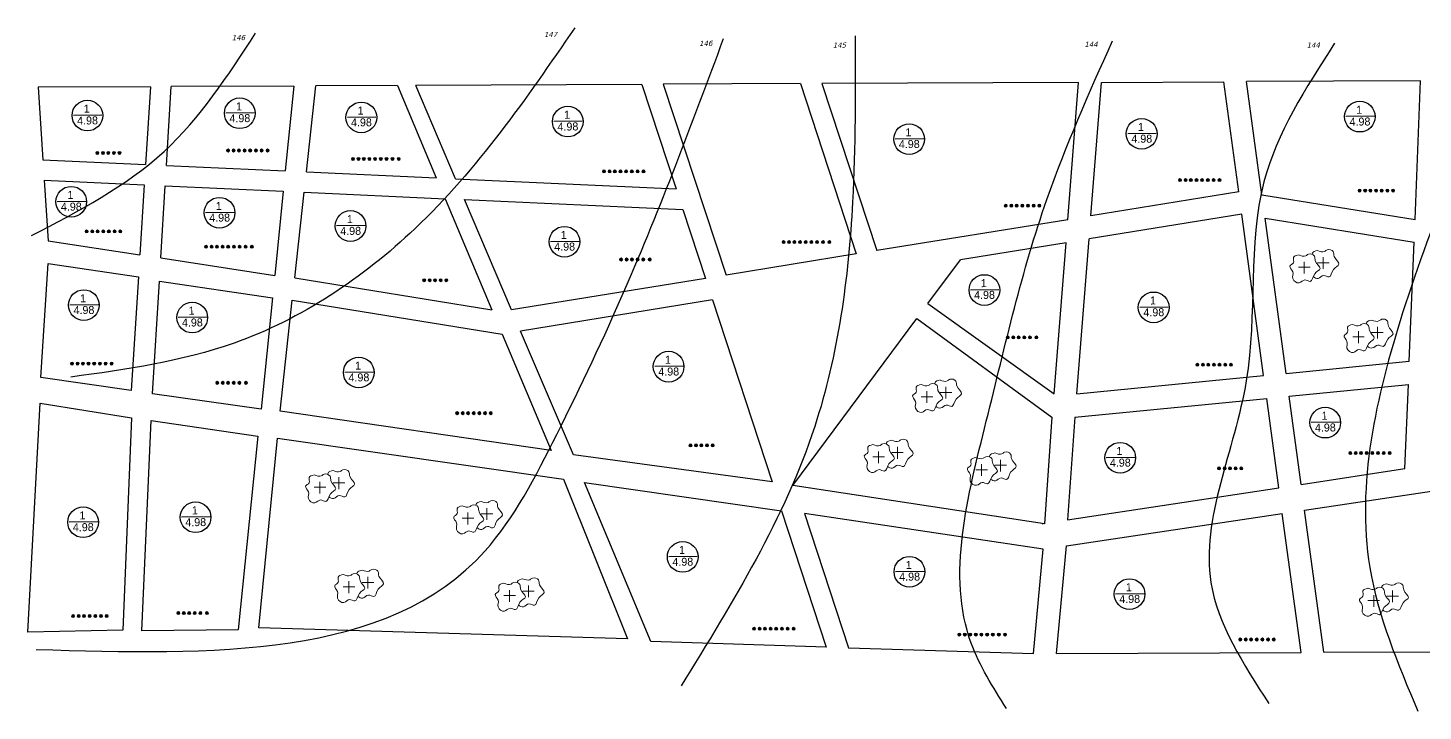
# Model space of a CAD drawing. Header units: millimetres. Extents: x -710977 to 10671, y -929782 to 89628.
# Drawn here: x 1879.1 to 1940.5, y 861.6 to 891.7 of the extents above; entities that cross this region are included whole.
import ezdxf

# ---------------------------------------------------------------- set-up
doc = ezdxf.new("R2010")
doc.units = ezdxf.units.MM
doc.header["$LTSCALE"] = 0.4
doc.layers.add('Площади', color=7, linetype='Continuous')
doc.layers.add('Тонкая', color=82, linetype='Continuous', lineweight=20)
doc.styles.add('style1', font='verdana.ttf', dxfattribs={"oblique": 15})

msp = doc.modelspace()

# ---------------------------------------------------------------- hatches: boundary and pattern name
at = {"layer": 'Тонкая', "ltscale": 10}
for points in [[(1882.262, 886.183, 1), (1882.128, 886.183, 1)], [(1882.507, 886.183, 1), (1882.372, 886.183, 1)], [(1882.74, 886.183, 1), (1882.606, 886.183, 1)], [(1882.988, 886.183, 1), (1882.854, 886.183, 1)], [(1883.236, 886.183, 1), (1883.102, 886.183, 1)], [(1888.004, 886.292, 1), (1887.869, 886.292, 1)], [(1888.249, 886.292, 1), (1888.114, 886.292, 1)], [(1888.482, 886.292, 1), (1888.348, 886.292, 1)], [(1888.73, 886.292, 1), (1888.596, 886.292, 1)], [(1888.978, 886.292, 1), (1888.843, 886.292, 1)], [(1889.229, 886.292, 1), (1889.095, 886.292, 1)], [(1889.479, 886.292, 1), (1889.345, 886.292, 1)], [(1889.742, 886.292, 1), (1889.607, 886.292, 1)], [(1893.494, 885.919, 1), (1893.36, 885.919, 1)], [(1893.739, 885.919, 1), (1893.605, 885.919, 1)], [(1893.972, 885.919, 1), (1893.838, 885.919, 1)], [(1894.22, 885.919, 1), (1894.086, 885.919, 1)], [(1894.468, 885.919, 1), (1894.334, 885.919, 1)], [(1894.719, 885.919, 1), (1894.585, 885.919, 1)], [(1894.969, 885.919, 1), (1894.835, 885.919, 1)], [(1895.232, 885.919, 1), (1895.098, 885.919, 1)], [(1895.508, 885.919, 1), (1895.374, 885.919, 1)], [(1904.526, 885.375, 1), (1904.392, 885.375, 1)], [(1904.771, 885.375, 1), (1904.637, 885.375, 1)], [(1905.005, 885.375, 1), (1904.87, 885.375, 1)], [(1905.252, 885.375, 1), (1905.118, 885.375, 1)], [(1905.5, 885.375, 1), (1905.366, 885.375, 1)], [(1905.751, 885.375, 1), (1905.617, 885.375, 1)], [(1906.002, 885.375, 1), (1905.867, 885.375, 1)], [(1906.264, 885.375, 1), (1906.13, 885.375, 1)], [(1929.839, 884.991, 1), (1929.705, 884.991, 1)], [(1930.084, 884.991, 1), (1929.95, 884.991, 1)], [(1930.318, 884.991, 1), (1930.183, 884.991, 1)], [(1930.565, 884.991, 1), (1930.431, 884.991, 1)], [(1930.813, 884.991, 1), (1930.679, 884.991, 1)], [(1931.064, 884.991, 1), (1930.93, 884.991, 1)], [(1931.315, 884.991, 1), (1931.18, 884.991, 1)], [(1931.577, 884.991, 1), (1931.443, 884.991, 1)], [(1937.732, 884.529, 1), (1937.598, 884.529, 1)], [(1937.977, 884.529, 1), (1937.842, 884.529, 1)], [(1938.21, 884.529, 1), (1938.076, 884.529, 1)], [(1938.458, 884.529, 1), (1938.324, 884.529, 1)], [(1938.706, 884.529, 1), (1938.572, 884.529, 1)], [(1938.957, 884.529, 1), (1938.823, 884.529, 1)], [(1939.207, 884.529, 1), (1939.073, 884.529, 1)], [(1922.184, 883.865, 1), (1922.05, 883.865, 1)], [(1922.429, 883.865, 1), (1922.295, 883.865, 1)], [(1922.662, 883.865, 1), (1922.528, 883.865, 1)], [(1922.91, 883.865, 1), (1922.776, 883.865, 1)], [(1923.158, 883.865, 1), (1923.024, 883.865, 1)], [(1923.409, 883.865, 1), (1923.275, 883.865, 1)], [(1923.659, 883.865, 1), (1923.525, 883.865, 1)], [(1881.793, 882.733, 1), (1881.658, 882.733, 1)], [(1882.037, 882.733, 1), (1881.903, 882.733, 1)], [(1882.271, 882.733, 1), (1882.137, 882.733, 1)], [(1882.519, 882.733, 1), (1882.384, 882.733, 1)], [(1882.766, 882.733, 1), (1882.632, 882.733, 1)], [(1883.018, 882.733, 1), (1882.883, 882.733, 1)], [(1883.268, 882.733, 1), (1883.134, 882.733, 1)], [(1912.418, 882.265, 1), (1912.283, 882.265, 1)], [(1912.662, 882.265, 1), (1912.528, 882.265, 1)], [(1912.896, 882.265, 1), (1912.762, 882.265, 1)], [(1913.144, 882.265, 1), (1913.009, 882.265, 1)], [(1913.391, 882.265, 1), (1913.257, 882.265, 1)], [(1913.643, 882.265, 1), (1913.509, 882.265, 1)], [(1913.893, 882.265, 1), (1913.759, 882.265, 1)], [(1914.155, 882.265, 1), (1914.021, 882.265, 1)], [(1914.432, 882.265, 1), (1914.298, 882.265, 1)], [(1887.037, 882.059, 1), (1886.903, 882.059, 1)], [(1887.282, 882.059, 1), (1887.148, 882.059, 1)], [(1887.515, 882.059, 1), (1887.381, 882.059, 1)], [(1887.763, 882.059, 1), (1887.629, 882.059, 1)], [(1888.011, 882.059, 1), (1887.877, 882.059, 1)], [(1888.262, 882.059, 1), (1888.128, 882.059, 1)], [(1888.512, 882.059, 1), (1888.378, 882.059, 1)], [(1888.775, 882.059, 1), (1888.641, 882.059, 1)], [(1889.051, 882.059, 1), (1888.917, 882.059, 1)], [(1905.276, 881.499, 1), (1905.142, 881.499, 1)], [(1905.521, 881.499, 1), (1905.387, 881.499, 1)], [(1905.754, 881.499, 1), (1905.62, 881.499, 1)], [(1906.002, 881.499, 1), (1905.868, 881.499, 1)], [(1906.25, 881.499, 1), (1906.116, 881.499, 1)], [(1906.536, 881.499, 1), (1906.401, 881.499, 1)], [(1896.624, 880.588, 1), (1896.49, 880.588, 1)], [(1896.869, 880.588, 1), (1896.735, 880.588, 1)], [(1897.103, 880.588, 1), (1896.968, 880.588, 1)], [(1897.35, 880.588, 1), (1897.216, 880.588, 1)], [(1897.598, 880.588, 1), (1897.464, 880.588, 1)], [(1922.271, 878.072, 1), (1922.137, 878.072, 1)], [(1922.516, 878.072, 1), (1922.382, 878.072, 1)], [(1922.75, 878.072, 1), (1922.616, 878.072, 1)], [(1922.998, 878.072, 1), (1922.863, 878.072, 1)], [(1923.245, 878.072, 1), (1923.111, 878.072, 1)], [(1923.531, 878.072, 1), (1923.397, 878.072, 1)], [(1881.148, 876.923, 1), (1881.014, 876.923, 1)], [(1881.393, 876.923, 1), (1881.258, 876.923, 1)], [(1881.626, 876.923, 1), (1881.492, 876.923, 1)], [(1881.874, 876.923, 1), (1881.74, 876.923, 1)], [(1882.122, 876.923, 1), (1881.987, 876.923, 1)], [(1882.373, 876.923, 1), (1882.239, 876.923, 1)], [(1882.623, 876.923, 1), (1882.489, 876.923, 1)], [(1882.886, 876.923, 1), (1882.751, 876.923, 1)], [(1930.603, 876.871, 1), (1930.468, 876.871, 1)], [(1930.847, 876.871, 1), (1930.713, 876.871, 1)], [(1931.081, 876.871, 1), (1930.947, 876.871, 1)], [(1931.329, 876.871, 1), (1931.194, 876.871, 1)], [(1931.577, 876.871, 1), (1931.442, 876.871, 1)], [(1931.828, 876.871, 1), (1931.694, 876.871, 1)], [(1932.078, 876.871, 1), (1931.944, 876.871, 1)], [(1887.529, 876.076, 1), (1887.395, 876.076, 1)], [(1887.774, 876.076, 1), (1887.64, 876.076, 1)], [(1888.008, 876.076, 1), (1887.873, 876.076, 1)], [(1888.256, 876.076, 1), (1888.121, 876.076, 1)], [(1888.503, 876.076, 1), (1888.369, 876.076, 1)], [(1888.789, 876.076, 1), (1888.655, 876.076, 1)], [(1898.075, 874.744, 1), (1897.941, 874.744, 1)], [(1898.32, 874.744, 1), (1898.186, 874.744, 1)], [(1898.554, 874.744, 1), (1898.419, 874.744, 1)], [(1898.802, 874.744, 1), (1898.667, 874.744, 1)], [(1899.049, 874.744, 1), (1898.915, 874.744, 1)], [(1899.301, 874.744, 1), (1899.166, 874.744, 1)], [(1899.551, 874.744, 1), (1899.416, 874.744, 1)], [(1908.328, 873.328, 1), (1908.194, 873.328, 1)], [(1908.573, 873.328, 1), (1908.439, 873.328, 1)], [(1908.807, 873.328, 1), (1908.672, 873.328, 1)], [(1909.054, 873.328, 1), (1908.92, 873.328, 1)], [(1909.302, 873.328, 1), (1909.168, 873.328, 1)], [(1937.32, 872.991, 1), (1937.185, 872.991, 1)], [(1937.565, 872.991, 1), (1937.43, 872.991, 1)], [(1937.798, 872.991, 1), (1937.664, 872.991, 1)], [(1938.046, 872.991, 1), (1937.912, 872.991, 1)], [(1938.294, 872.991, 1), (1938.159, 872.991, 1)], [(1938.545, 872.991, 1), (1938.411, 872.991, 1)], [(1938.795, 872.991, 1), (1938.661, 872.991, 1)], [(1939.058, 872.991, 1), (1938.923, 872.991, 1)], [(1931.557, 872.315, 1), (1931.422, 872.315, 1)], [(1931.801, 872.315, 1), (1931.667, 872.315, 1)], [(1932.035, 872.315, 1), (1931.901, 872.315, 1)], [(1932.283, 872.315, 1), (1932.148, 872.315, 1)], [(1932.53, 872.315, 1), (1932.396, 872.315, 1)], [(1881.196, 865.825, 1), (1881.062, 865.825, 1)], [(1881.441, 865.825, 1), (1881.307, 865.825, 1)], [(1881.674, 865.825, 1), (1881.54, 865.825, 1)], [(1881.922, 865.825, 1), (1881.788, 865.825, 1)], [(1882.17, 865.825, 1), (1882.036, 865.825, 1)], [(1882.421, 865.825, 1), (1882.287, 865.825, 1)], [(1882.671, 865.825, 1), (1882.537, 865.825, 1)], [(1885.818, 865.956, 1), (1885.684, 865.956, 1)], [(1886.063, 865.956, 1), (1885.928, 865.956, 1)], [(1886.296, 865.956, 1), (1886.162, 865.956, 1)], [(1886.544, 865.956, 1), (1886.41, 865.956, 1)], [(1886.792, 865.956, 1), (1886.657, 865.956, 1)], [(1887.077, 865.956, 1), (1886.943, 865.956, 1)], [(1911.12, 865.264, 1), (1910.986, 865.264, 1)], [(1911.365, 865.264, 1), (1911.231, 865.264, 1)], [(1911.599, 865.264, 1), (1911.464, 865.264, 1)], [(1911.846, 865.264, 1), (1911.712, 865.264, 1)], [(1912.094, 865.264, 1), (1911.96, 865.264, 1)], [(1912.345, 865.264, 1), (1912.211, 865.264, 1)], [(1912.596, 865.264, 1), (1912.461, 865.264, 1)], [(1912.858, 865.264, 1), (1912.724, 865.264, 1)], [(1920.141, 865.009, 1), (1920.007, 865.009, 1)], [(1920.386, 865.009, 1), (1920.251, 865.009, 1)], [(1920.619, 865.009, 1), (1920.485, 865.009, 1)], [(1920.867, 865.009, 1), (1920.733, 865.009, 1)], [(1921.115, 865.009, 1), (1920.98, 865.009, 1)], [(1921.366, 865.009, 1), (1921.232, 865.009, 1)], [(1921.616, 865.009, 1), (1921.482, 865.009, 1)], [(1921.879, 865.009, 1), (1921.744, 865.009, 1)], [(1922.155, 865.009, 1), (1922.021, 865.009, 1)], [(1932.486, 864.793, 1), (1932.352, 864.793, 1)], [(1932.731, 864.793, 1), (1932.597, 864.793, 1)], [(1932.965, 864.793, 1), (1932.83, 864.793, 1)], [(1933.212, 864.793, 1), (1933.078, 864.793, 1)], [(1933.46, 864.793, 1), (1933.326, 864.793, 1)], [(1933.712, 864.793, 1), (1933.577, 864.793, 1)], [(1933.962, 864.793, 1), (1933.827, 864.793, 1)]]:
    msp.add_hatch(color=0, dxfattribs=at).paths.add_polyline_path(points)

# ---------------------------------------------------------------- linework, layer by layer
at = {"color": 0, "lineweight": 30}
for p, q in [((1884.531, 889.096), (1879.6, 889.073)), ((1879.6, 889.073), (1879.805, 885.885)), ((1884.531, 889.096), (1884.313, 885.677)), ((1885.233, 885.635), (1885.446, 889.1)), ((1890.826, 889.125), (1885.446, 889.1)), ((1890.826, 889.125), (1890.451, 885.395)), ((1891.384, 885.352), (1891.802, 889.13)), ((1895.38, 889.147), (1891.802, 889.13)), ((1895.38, 889.147), (1897.088, 885.09)), ((1906.124, 889.197), (1896.188, 889.151)), ((1897.937, 885.05), (1896.188, 889.151)), ((1906.124, 889.197), (1907.627, 884.605)), ((1913.096, 889.23), (1907.065, 889.202)), ((1907.065, 889.202), (1909.822, 880.815)), ((1913.096, 889.23), (1915.547, 881.743)), ((1925.317, 889.287), (1914.038, 889.234)), ((1914.038, 889.234), (1916.452, 881.89)), ((1924.845, 883.25), (1925.317, 889.287)), ((1925.858, 883.414), (1926.317, 889.287)), ((1926.317, 889.287), (1931.698, 889.317)), ((1932.354, 884.467), (1931.698, 889.317)), ((1940.349, 889.358), (1932.698, 889.322)), ((1933.371, 884.346), (1932.698, 889.322)), ((1940.102, 883.254), (1940.349, 889.358)), ((1879.805, 885.885), (1884.313, 885.677)), ((1885.233, 885.635), (1890.451, 885.395)), ((1879.864, 884.982), (1880.035, 882.327)), ((1879.864, 884.982), (1884.256, 884.78)), ((1884.256, 884.78), (1884.061, 881.71)), ((1891.384, 885.352), (1897.088, 885.09)), ((1897.937, 885.05), (1907.627, 884.605)), ((1884.983, 881.569), (1885.178, 884.737)), ((1885.178, 884.737), (1890.361, 884.499)), ((1890.361, 884.499), (1889.99, 880.802)), ((1890.87, 880.697), (1891.286, 884.456)), ((1891.286, 884.456), (1897.474, 884.172)), ((1897.474, 884.172), (1899.528, 879.293)), ((1932.354, 884.467), (1925.858, 883.414)), ((1933.371, 884.346), (1940.102, 883.254)), ((1900.395, 879.287), (1898.328, 884.132)), ((1898.328, 884.132), (1907.926, 883.691)), ((1907.926, 883.691), (1908.916, 880.668)), ((1924.845, 883.25), (1916.452, 881.89)), ((1932.487, 883.489), (1925.779, 882.402)), ((1933.446, 876.397), (1932.487, 883.489)), ((1934.433, 876.494), (1933.509, 883.323)), ((1933.509, 883.323), (1940.062, 882.261)), ((1880.035, 882.327), (1884.061, 881.71)), ((1925.246, 875.596), (1925.779, 882.402)), ((1915.547, 881.743), (1909.822, 880.815)), ((1924.766, 882.237), (1920.125, 881.485)), ((1924.246, 875.596), (1924.766, 882.237)), ((1939.849, 877.023), (1940.062, 882.261)), ((1879.712, 876.316), (1880.035, 881.327)), ((1880.035, 881.327), (1883.999, 880.74)), ((1884.983, 881.569), (1889.99, 880.802)), ((1918.697, 879.56), (1920.125, 881.485)), ((1883.999, 880.74), (1883.681, 875.739)), ((1884.617, 875.599), (1884.921, 880.554)), ((1884.921, 880.554), (1889.891, 879.817)), ((1890.87, 880.697), (1899.528, 879.293)), ((1908.916, 880.668), (1900.395, 879.287)), ((1889.891, 879.817), (1889.4, 874.92)), ((1890.223, 874.836), (1890.762, 879.714)), ((1890.762, 879.714), (1899.98, 878.22)), ((1909.227, 879.719), (1900.794, 878.352)), ((1909.227, 879.719), (1911.845, 871.722)), ((1918.697, 879.56), (1924.246, 875.596)), ((1912.764, 871.563), (1918.206, 878.899)), ((1918.206, 878.899), (1924.148, 874.564)), ((1899.98, 878.22), (1902.136, 873.101)), ((1903.113, 872.914), (1900.794, 878.352)), ((1934.433, 876.494), (1939.849, 877.023)), ((1883.681, 875.739), (1879.712, 876.316)), ((1925.246, 875.596), (1933.446, 876.397)), ((1889.4, 874.92), (1884.617, 875.599)), ((1934.57, 875.485), (1939.808, 875.997)), ((1939.658, 872.306), (1939.808, 875.997)), ((1879.143, 865.114), (1879.675, 875.177)), ((1879.675, 875.177), (1883.695, 874.543)), ((1925.148, 874.564), (1933.583, 875.389)), ((1934.114, 871.464), (1933.583, 875.389)), ((1935.093, 871.613), (1934.57, 875.485)), ((1883.695, 874.543), (1883.31, 865.199)), ((1884.153, 865.177), (1884.554, 874.417)), ((1884.554, 874.417), (1889.251, 873.73)), ((1902.136, 873.101), (1890.223, 874.836)), ((1924.148, 874.564), (1923.82, 869.885)), ((1925.148, 874.564), (1924.832, 870.055)), ((1889.251, 873.73), (1888.384, 865.218)), ((1889.297, 865.307), (1890.117, 873.648)), ((1890.117, 873.648), (1902.674, 871.849)), ((1911.845, 871.722), (1903.113, 872.914)), ((1935.093, 871.613), (1939.658, 872.306)), ((1935.247, 870.48), (1945.311, 871.99)), ((1902.674, 871.849), (1905.49, 864.819)), ((1906.517, 864.711), (1903.609, 871.691)), ((1903.609, 871.691), (1912.262, 870.448)), ((1923.82, 869.885), (1912.764, 871.563)), ((1924.832, 870.055), (1934.114, 871.464)), ((1912.262, 870.448), (1914.224, 864.455)), ((1923.765, 868.757), (1913.268, 870.332)), ((1913.268, 870.332), (1915.207, 864.433)), ((1924.779, 868.909), (1934.267, 870.333)), ((1935.093, 864.227), (1934.267, 870.333)), ((1936.092, 864.231), (1935.247, 870.48)), ((1923.71, 869.885), (1923.821, 869.902)), ((1924.342, 864.173), (1924.779, 868.909)), ((1923.342, 864.173), (1923.765, 868.757)), ((1883.31, 865.199), (1879.143, 865.114)), ((1888.384, 865.218), (1884.153, 865.177)), ((1905.49, 864.819), (1889.297, 865.307)), ((1914.224, 864.455), (1906.517, 864.711)), ((1915.207, 864.433), (1923.342, 864.173)), ((1924.342, 864.177), (1935.093, 864.227)), ((1936.092, 864.231), (1944.267, 864.268))]:
    msp.add_line(p, q, dxfattribs=at)
at = {"color": 241, "lineweight": 25}
for p, q in [((1882.397, 887.843), (1881.146, 887.829)), ((1889.091, 887.942), (1887.84, 887.928)), ((1894.434, 887.759), (1893.183, 887.745)), ((1903.508, 887.576), (1902.258, 887.563)), ((1938.316, 887.794), (1937.065, 887.78)), ((1918.51, 886.805), (1917.259, 886.791)), ((1928.727, 887.04), (1927.477, 887.026)), ((1881.684, 884.054), (1880.434, 884.04)), ((1888.202, 883.57), (1886.952, 883.556)), ((1893.96, 882.987), (1892.71, 882.973)), ((1903.363, 882.295), (1902.112, 882.281)), ((1921.816, 880.172), (1920.565, 880.158)), ((1882.24, 879.508), (1880.989, 879.494)), ((1929.256, 879.41), (1928.005, 879.396)), ((1887.004, 878.961), (1885.753, 878.947)), ((1907.939, 876.803), (1906.688, 876.789)), ((1894.324, 876.547), (1893.073, 876.533)), ((1936.794, 874.341), (1935.543, 874.328)), ((1927.783, 872.798), (1926.533, 872.784)), ((1887.15, 870.182), (1885.899, 870.168)), ((1882.209, 869.963), (1880.958, 869.949)), ((1908.557, 868.441), (1907.307, 868.427)), ((1918.524, 867.786), (1917.273, 867.772)), ((1928.195, 866.805), (1926.944, 866.791))]:
    msp.add_line(p, q, dxfattribs=at)
for centre in [(1881.758, 887.828), (1888.453, 887.928), (1937.677, 887.78), (1893.796, 887.744), (1902.87, 887.562), (1917.871, 886.79), (1928.089, 887.025), (1881.046, 884.039), (1887.564, 883.555), (1893.322, 882.972), (1902.724, 882.28), (1921.177, 880.157), (1881.601, 879.493), (1928.617, 879.395), (1886.365, 878.946), (1907.3, 876.788), (1893.685, 876.532), (1936.155, 874.327), (1927.145, 872.784), (1886.512, 870.167), (1881.571, 869.948), (1907.919, 868.426), (1917.885, 867.771), (1927.556, 866.79)]:
    msp.add_circle(centre, 0.675, dxfattribs=at)
at = {"ltscale": 0.5}
for points in [[(1903.175, 891.682), (1896.161, 882.863), (1888.202, 877.824), (1881.03, 876.328)], [(1879.297, 882.548), (1885.128, 886.249), (1889.147, 891.446)], [(1879.509, 864.355), (1899.234, 868.69), (1902.387, 873.808), (1905.381, 880.186), (1909.716, 891.209)], [(1915.496, 891.336), (1915.385, 884.024), (1913.722, 874.164), (1907.845, 862.752)], [(1922.149, 861.755), (1920.597, 864.636), (1921.262, 874.385), (1923.923, 884.135), (1926.806, 891.114)], [(1936.564, 891.004), (1933.459, 884.91), (1932.683, 876.158), (1931.131, 867.295), (1933.681, 861.977)], [(1944.326, 891.225), (1939.558, 879.149), (1938.116, 867.96), (1940.223, 861.645)]]:
    msp.add_spline(points, degree=3, dxfattribs=at)
at = {"layer": 'Тонкая', "color": 6}
for p, q in [((1935.235, 881.159), (1935.235, 881.403)), ((1935.235, 881.403), (1935.235, 880.886)), ((1936.065, 881.598), (1936.065, 881.082)), ((1936.065, 881.355), (1936.065, 881.598)), ((1937.616, 878.101), (1937.616, 878.345)), ((1937.616, 878.345), (1937.616, 877.828)), ((1938.446, 878.54), (1938.446, 878.024)), ((1938.446, 878.296), (1938.446, 878.54)), ((1918.652, 875.464), (1918.652, 875.707)), ((1918.652, 875.707), (1918.652, 875.191)), ((1919.482, 875.903), (1919.482, 875.386)), ((1919.482, 875.659), (1919.482, 875.903)), ((1917.357, 873.258), (1917.357, 872.742)), ((1917.357, 873.015), (1917.357, 873.258)), ((1916.528, 872.819), (1916.528, 873.063)), ((1916.528, 873.063), (1916.528, 872.546)), ((1921.057, 872.258), (1921.057, 872.502)), ((1921.057, 872.502), (1921.057, 871.985)), ((1921.887, 872.697), (1921.887, 872.181)), ((1921.887, 872.454), (1921.887, 872.697)), ((1892.807, 871.926), (1892.807, 871.409)), ((1892.807, 871.682), (1892.807, 871.926)), ((1891.977, 871.486), (1891.977, 871.73)), ((1891.977, 871.73), (1891.977, 871.213)), ((1898.483, 870.126), (1898.483, 870.37)), ((1898.483, 870.37), (1898.483, 869.853)), ((1899.313, 870.565), (1899.313, 870.049)), ((1899.313, 870.322), (1899.313, 870.565)), ((1893.253, 867.108), (1893.253, 867.352)), ((1893.253, 867.352), (1893.253, 866.835)), ((1894.083, 867.548), (1894.083, 867.031)), ((1894.083, 867.304), (1894.083, 867.548)), ((1901.141, 867.165), (1901.141, 866.648)), ((1901.141, 866.921), (1901.141, 867.165)), ((1900.312, 866.726), (1900.312, 866.969)), ((1900.312, 866.969), (1900.312, 866.453)), ((1938.289, 866.504), (1938.289, 866.748)), ((1938.289, 866.748), (1938.289, 866.231)), ((1939.118, 866.943), (1939.118, 866.427)), ((1939.118, 866.699), (1939.118, 866.943))]:
    msp.add_line(p, q, dxfattribs=at)
at = {"layer": 'Тонкая', "color": 0, "ltscale": 10}
for centre in [(1882.195, 886.183), (1882.44, 886.183), (1882.673, 886.183), (1882.921, 886.183), (1883.169, 886.183), (1887.937, 886.292), (1888.181, 886.292), (1888.415, 886.292), (1888.663, 886.292), (1888.911, 886.292), (1889.162, 886.292), (1889.412, 886.292), (1889.674, 886.292), (1893.427, 885.919), (1893.672, 885.919), (1893.905, 885.919), (1894.153, 885.919), (1894.401, 885.919), (1894.652, 885.919), (1894.902, 885.919), (1895.165, 885.919), (1895.441, 885.919), (1904.459, 885.375), (1904.704, 885.375), (1904.937, 885.375), (1905.185, 885.375), (1905.433, 885.375), (1905.684, 885.375), (1905.934, 885.375), (1906.197, 885.375), (1929.772, 884.991), (1930.017, 884.991), (1930.25, 884.991), (1930.498, 884.991), (1930.746, 884.991), (1930.997, 884.991), (1931.247, 884.991), (1931.51, 884.991), (1937.665, 884.529), (1937.91, 884.529), (1938.143, 884.529), (1938.391, 884.529), (1938.639, 884.529), (1938.89, 884.529), (1939.14, 884.529), (1922.117, 883.865), (1922.362, 883.865), (1922.595, 883.865), (1922.843, 883.865), (1923.091, 883.865), (1923.342, 883.865), (1923.592, 883.865), (1881.725, 882.733), (1881.97, 882.733), (1882.204, 882.733), (1882.452, 882.733), (1882.699, 882.733), (1882.951, 882.733), (1883.201, 882.733), (1912.35, 882.265), (1912.595, 882.265), (1912.829, 882.265), (1913.077, 882.265), (1913.324, 882.265), (1913.576, 882.265), (1913.826, 882.265), (1914.088, 882.265), (1914.365, 882.265), (1886.97, 882.059), (1887.215, 882.059), (1887.448, 882.059), (1887.696, 882.059), (1887.944, 882.059), (1888.195, 882.059), (1888.445, 882.059), (1888.708, 882.059), (1888.984, 882.059), (1905.209, 881.499), (1905.454, 881.499), (1905.687, 881.499), (1905.935, 881.499), (1906.183, 881.499), (1906.469, 881.499), (1896.557, 880.588), (1896.802, 880.588), (1897.036, 880.588), (1897.283, 880.588), (1897.531, 880.588), (1922.204, 878.072), (1922.449, 878.072), (1922.683, 878.072), (1922.93, 878.072), (1923.178, 878.072), (1923.464, 878.072), (1881.081, 876.923), (1881.326, 876.923), (1881.559, 876.923), (1881.807, 876.923), (1882.055, 876.923), (1882.306, 876.923), (1882.556, 876.923), (1882.818, 876.923), (1930.536, 876.871), (1930.78, 876.871), (1931.014, 876.871), (1931.262, 876.871), (1931.509, 876.871), (1931.761, 876.871), (1932.011, 876.871), (1887.462, 876.076), (1887.707, 876.076), (1887.941, 876.076), (1888.188, 876.076), (1888.436, 876.076), (1888.722, 876.076), (1898.008, 874.744), (1898.253, 874.744), (1898.487, 874.744), (1898.734, 874.744), (1898.982, 874.744), (1899.233, 874.744), (1899.484, 874.744), (1908.261, 873.328), (1908.506, 873.328), (1908.739, 873.328), (1908.987, 873.328), (1909.235, 873.328), (1937.253, 872.991), (1937.497, 872.991), (1937.731, 872.991), (1937.979, 872.991), (1938.227, 872.991), (1938.478, 872.991), (1938.728, 872.991), (1938.99, 872.991), (1931.489, 872.315), (1931.734, 872.315), (1931.968, 872.315), (1932.216, 872.315), (1932.463, 872.315), (1881.129, 865.825), (1881.374, 865.825), (1881.607, 865.825), (1881.855, 865.825), (1882.103, 865.825), (1882.354, 865.825), (1882.604, 865.825), (1885.751, 865.956), (1885.995, 865.956), (1886.229, 865.956), (1886.477, 865.956), (1886.725, 865.956), (1887.01, 865.956), (1911.053, 865.264), (1911.298, 865.264), (1911.531, 865.264), (1911.779, 865.264), (1912.027, 865.264), (1912.278, 865.264), (1912.528, 865.264), (1912.791, 865.264), (1920.074, 865.009), (1920.318, 865.009), (1920.552, 865.009), (1920.8, 865.009), (1921.048, 865.009), (1921.299, 865.009), (1921.549, 865.009), (1921.811, 865.009), (1922.088, 865.009), (1932.419, 864.793), (1932.664, 864.793), (1932.898, 864.793), (1933.145, 864.793), (1933.393, 864.793), (1933.644, 864.793), (1933.895, 864.793)]:
    msp.add_circle(centre, 0.0671, dxfattribs=at)
at = {"layer": 'Тонкая', "color": 6}
for points in [[(1934.983, 881.702), (1934.76, 881.582), (1934.76, 881.36), (1934.607, 881.207), (1934.73, 880.958), (1934.73, 880.658), (1935.013, 880.472), (1935.257, 880.6), (1935.493, 880.538), (1935.692, 880.863), (1935.928, 881.099), (1935.72, 881.438), (1935.679, 881.648), (1935.415, 881.732), (1935.298, 881.66), (1934.982, 881.701)], [(1934.982, 881.159), (1935.492, 881.159)], [(1935.811, 881.355), (1936.322, 881.355)], [(1937.363, 878.644), (1937.141, 878.524), (1937.141, 878.302), (1936.988, 878.149), (1937.111, 877.9), (1937.111, 877.6), (1937.393, 877.414), (1937.638, 877.542), (1937.874, 877.48), (1938.073, 877.805), (1938.309, 878.041), (1938.101, 878.38), (1938.06, 878.59), (1937.796, 878.674), (1937.679, 878.601), (1937.362, 878.643)], [(1937.362, 878.101), (1937.873, 878.101)], [(1938.192, 878.296), (1938.703, 878.296)], [(1918.4, 876.007), (1918.177, 875.887), (1918.177, 875.665), (1918.024, 875.512), (1918.147, 875.263), (1918.147, 874.963), (1918.43, 874.777), (1918.674, 874.904), (1918.91, 874.843), (1919.109, 875.168), (1919.345, 875.404), (1919.137, 875.743), (1919.096, 875.953), (1918.832, 876.037), (1918.715, 875.964), (1918.398, 876.005)], [(1919.228, 875.659), (1919.739, 875.659)], [(1918.399, 875.464), (1918.909, 875.464)], [(1916.275, 873.362), (1916.053, 873.242), (1916.053, 873.02), (1915.9, 872.867), (1916.023, 872.618), (1916.023, 872.318), (1916.305, 872.132), (1916.549, 872.26), (1916.785, 872.198), (1916.984, 872.523), (1917.221, 872.759), (1917.013, 873.098), (1916.971, 873.308), (1916.707, 873.392), (1916.59, 873.32), (1916.274, 873.361)], [(1916.274, 872.819), (1916.785, 872.819)], [(1917.104, 873.015), (1917.614, 873.015)], [(1920.805, 872.801), (1920.582, 872.681), (1920.582, 872.459), (1920.429, 872.306), (1920.552, 872.057), (1920.552, 871.757), (1920.835, 871.571), (1921.079, 871.699), (1921.315, 871.637), (1921.514, 871.962), (1921.75, 872.198), (1921.542, 872.537), (1921.501, 872.747), (1921.237, 872.831), (1921.12, 872.759), (1920.803, 872.8)], [(1891.725, 872.029), (1891.502, 871.909), (1891.502, 871.687), (1891.349, 871.534), (1891.472, 871.285), (1891.472, 870.985), (1891.755, 870.799), (1891.999, 870.927), (1892.235, 870.865), (1892.434, 871.19), (1892.67, 871.426), (1892.462, 871.765), (1892.421, 871.975), (1892.157, 872.059), (1892.04, 871.987), (1891.723, 872.028)], [(1920.804, 872.258), (1921.314, 872.258)], [(1921.633, 872.454), (1922.144, 872.454)], [(1891.724, 871.486), (1892.234, 871.486)], [(1892.553, 871.682), (1893.064, 871.682)], [(1898.231, 870.669), (1898.008, 870.549), (1898.008, 870.327), (1897.855, 870.174), (1897.978, 869.925), (1897.978, 869.625), (1898.261, 869.439), (1898.505, 869.567), (1898.741, 869.505), (1898.94, 869.83), (1899.176, 870.066), (1898.968, 870.405), (1898.927, 870.615), (1898.663, 870.699), (1898.546, 870.627), (1898.229, 870.668)], [(1898.23, 870.126), (1898.74, 870.126)], [(1899.059, 870.322), (1899.57, 870.322)], [(1893, 867.651), (1892.778, 867.531), (1892.778, 867.309), (1892.625, 867.156), (1892.748, 866.907), (1892.748, 866.607), (1893.03, 866.421), (1893.275, 866.549), (1893.511, 866.487), (1893.71, 866.812), (1893.946, 867.048), (1893.738, 867.387), (1893.697, 867.597), (1893.433, 867.681), (1893.316, 867.609), (1892.999, 867.65)], [(1892.999, 867.108), (1893.51, 867.108)], [(1893.829, 867.304), (1894.339, 867.304)], [(1900.059, 867.269), (1899.837, 867.149), (1899.837, 866.927), (1899.684, 866.774), (1899.807, 866.525), (1899.807, 866.225), (1900.089, 866.039), (1900.334, 866.166), (1900.569, 866.105), (1900.768, 866.43), (1901.005, 866.666), (1900.797, 867.005), (1900.756, 867.215), (1900.491, 867.299), (1900.374, 867.226), (1900.058, 867.268)], [(1938.036, 867.047), (1937.814, 866.927), (1937.814, 866.705), (1937.661, 866.552), (1937.784, 866.303), (1937.784, 866.003), (1938.066, 865.817), (1938.311, 865.945), (1938.546, 865.883), (1938.746, 866.208), (1938.982, 866.444), (1938.774, 866.783), (1938.733, 866.993), (1938.468, 867.077), (1938.351, 867.004), (1938.035, 867.046)], [(1900.058, 866.726), (1900.569, 866.726)], [(1900.888, 866.921), (1901.398, 866.921)], [(1938.035, 866.504), (1938.546, 866.504)], [(1938.865, 866.699), (1939.375, 866.699)]]:
    msp.add_spline(points, degree=3, dxfattribs=at)
for points, knots in [([(1935.812, 881.898), (1935.711, 881.872), (1935.585, 881.841), (1935.586, 881.742), (1935.588, 881.722)], [0, 0, 0, 0, 1.262402, 1.560192, 1.560192, 1.560192, 1.560192]), ([(1935.629, 880.746), (1935.688, 880.689), (1935.879, 880.606), (1936.056, 880.881), (1936.411, 880.617), (1936.438, 881.105), (1936.919, 881.285), (1936.497, 881.561), (1936.564, 881.887), (1936.269, 881.983), (1936.087, 881.791), (1935.924, 881.853), (1935.811, 881.896)], [6.944619, 6.944619, 6.944619, 6.944619, 8.03269, 9.411569, 10.630729, 12.536176, 14.205759, 16.193586, 17.263532, 18.649545, 19.337974, 20.933137, 20.933137, 20.933137, 20.933137]), ([(1938.193, 878.839), (1938.091, 878.814), (1937.966, 878.783), (1937.966, 878.684), (1937.968, 878.664)], [0, 0, 0, 0, 1.262402, 1.560192, 1.560192, 1.560192, 1.560192]), ([(1938.009, 877.687), (1938.068, 877.63), (1938.259, 877.548), (1938.437, 877.823), (1938.792, 877.559), (1938.819, 878.047), (1939.3, 878.227), (1938.877, 878.502), (1938.945, 878.829), (1938.65, 878.925), (1938.468, 878.733), (1938.305, 878.795), (1938.192, 878.838)], [6.944619, 6.944619, 6.944619, 6.944619, 8.03269, 9.411569, 10.630729, 12.536176, 14.205759, 16.193586, 17.263532, 18.649545, 19.337974, 20.933137, 20.933137, 20.933137, 20.933137]), ([(1919.229, 876.202), (1919.127, 876.177), (1919.002, 876.145), (1919.003, 876.047), (1919.005, 876.027)], [0, 0, 0, 0, 1.262402, 1.560192, 1.560192, 1.560192, 1.560192]), ([(1919.045, 875.05), (1919.105, 874.993), (1919.296, 874.911), (1919.473, 875.185), (1919.828, 874.922), (1919.855, 875.41), (1920.336, 875.59), (1919.913, 875.865), (1919.981, 876.191), (1919.686, 876.288), (1919.504, 876.096), (1919.341, 876.158), (1919.228, 876.201)], [6.944619, 6.944619, 6.944619, 6.944619, 8.03269, 9.411569, 10.630729, 12.536176, 14.205759, 16.193586, 17.263532, 18.649545, 19.337974, 20.933137, 20.933137, 20.933137, 20.933137]), ([(1917.105, 873.558), (1917.003, 873.532), (1916.877, 873.501), (1916.878, 873.403), (1916.88, 873.382)], [0, 0, 0, 0, 1.262402, 1.560192, 1.560192, 1.560192, 1.560192]), ([(1916.921, 872.406), (1916.98, 872.349), (1917.171, 872.266), (1917.349, 872.541), (1917.704, 872.277), (1917.73, 872.765), (1918.212, 872.945), (1917.789, 873.221), (1917.857, 873.547), (1917.561, 873.643), (1917.379, 873.451), (1917.217, 873.513), (1917.103, 873.556)], [6.944619, 6.944619, 6.944619, 6.944619, 8.03269, 9.411569, 10.630729, 12.536176, 14.205759, 16.193586, 17.263532, 18.649545, 19.337974, 20.933137, 20.933137, 20.933137, 20.933137]), ([(1921.634, 872.997), (1921.532, 872.971), (1921.407, 872.94), (1921.408, 872.842), (1921.41, 872.822)], [0, 0, 0, 0, 1.262402, 1.560192, 1.560192, 1.560192, 1.560192]), ([(1921.45, 871.845), (1921.51, 871.788), (1921.701, 871.705), (1921.878, 871.98), (1922.233, 871.716), (1922.26, 872.204), (1922.741, 872.385), (1922.319, 872.66), (1922.386, 872.986), (1922.091, 873.082), (1921.909, 872.89), (1921.746, 872.952), (1921.633, 872.996)], [6.944619, 6.944619, 6.944619, 6.944619, 8.03269, 9.411569, 10.630729, 12.536176, 14.205759, 16.193586, 17.263532, 18.649545, 19.337974, 20.933137, 20.933137, 20.933137, 20.933137]), ([(1892.554, 872.225), (1892.452, 872.199), (1892.327, 872.168), (1892.328, 872.07), (1892.33, 872.05)], [0, 0, 0, 0, 1.262402, 1.560192, 1.560192, 1.560192, 1.560192]), ([(1892.37, 871.073), (1892.43, 871.016), (1892.621, 870.933), (1892.798, 871.208), (1893.153, 870.944), (1893.18, 871.432), (1893.661, 871.613), (1893.239, 871.888), (1893.306, 872.214), (1893.011, 872.31), (1892.829, 872.118), (1892.666, 872.18), (1892.553, 872.224)], [6.944619, 6.944619, 6.944619, 6.944619, 8.03269, 9.411569, 10.630729, 12.536176, 14.205759, 16.193586, 17.263532, 18.649545, 19.337974, 20.933137, 20.933137, 20.933137, 20.933137]), ([(1899.06, 870.865), (1898.958, 870.839), (1898.833, 870.808), (1898.834, 870.709), (1898.836, 870.689)], [0, 0, 0, 0, 1.262402, 1.560192, 1.560192, 1.560192, 1.560192]), ([(1898.876, 869.713), (1898.936, 869.656), (1899.127, 869.573), (1899.304, 869.848), (1899.659, 869.584), (1899.686, 870.072), (1900.167, 870.252), (1899.745, 870.528), (1899.812, 870.854), (1899.517, 870.95), (1899.335, 870.758), (1899.172, 870.82), (1899.059, 870.863)], [6.944619, 6.944619, 6.944619, 6.944619, 8.03269, 9.411569, 10.630729, 12.536176, 14.205759, 16.193586, 17.263532, 18.649545, 19.337974, 20.933137, 20.933137, 20.933137, 20.933137]), ([(1893.83, 867.847), (1893.728, 867.821), (1893.603, 867.79), (1893.603, 867.692), (1893.605, 867.672)], [0, 0, 0, 0, 1.262402, 1.560192, 1.560192, 1.560192, 1.560192]), ([(1893.646, 866.695), (1893.705, 866.638), (1893.896, 866.555), (1894.074, 866.83), (1894.429, 866.566), (1894.456, 867.054), (1894.937, 867.235), (1894.514, 867.51), (1894.582, 867.836), (1894.287, 867.932), (1894.104, 867.74), (1893.942, 867.802), (1893.829, 867.846)], [6.944619, 6.944619, 6.944619, 6.944619, 8.03269, 9.411569, 10.630729, 12.536176, 14.205759, 16.193586, 17.263532, 18.649545, 19.337974, 20.933137, 20.933137, 20.933137, 20.933137]), ([(1900.889, 867.464), (1900.787, 867.439), (1900.661, 867.408), (1900.662, 867.309), (1900.664, 867.289)], [0, 0, 0, 0, 1.262402, 1.560192, 1.560192, 1.560192, 1.560192]), ([(1900.705, 866.312), (1900.764, 866.255), (1900.955, 866.173), (1901.133, 866.447), (1901.488, 866.184), (1901.514, 866.672), (1901.996, 866.852), (1901.573, 867.127), (1901.641, 867.453), (1901.345, 867.55), (1901.163, 867.358), (1901.001, 867.42), (1900.887, 867.463)], [6.944619, 6.944619, 6.944619, 6.944619, 8.03269, 9.411569, 10.630729, 12.536176, 14.205759, 16.193586, 17.263532, 18.649545, 19.337974, 20.933137, 20.933137, 20.933137, 20.933137]), ([(1938.866, 867.243), (1938.764, 867.217), (1938.638, 867.186), (1938.639, 867.087), (1938.641, 867.067)], [0, 0, 0, 0, 1.262402, 1.560192, 1.560192, 1.560192, 1.560192]), ([(1938.682, 866.09), (1938.741, 866.033), (1938.932, 865.951), (1939.11, 866.226), (1939.465, 865.962), (1939.491, 866.45), (1939.973, 866.63), (1939.55, 866.905), (1939.618, 867.232), (1939.322, 867.328), (1939.14, 867.136), (1938.978, 867.198), (1938.865, 867.241)], [6.944619, 6.944619, 6.944619, 6.944619, 8.03269, 9.411569, 10.630729, 12.536176, 14.205759, 16.193586, 17.263532, 18.649545, 19.337974, 20.933137, 20.933137, 20.933137, 20.933137])]:
    msp.add_open_spline(points, degree=3, knots=knots, dxfattribs=at)

# ---------------------------------------------------------------- texts
at = {"color": 2, "ltscale": 0.5, "attachment_point": 1, "rotation": 0.63657}
for s, width, insert, char_height in [('1', 1.00299, (1881.594, 888.305), 0.352), ('4.98', 1.70286, (1887.998, 887.882), 0.3518), ('1', 1.00299, (1888.288, 888.405), 0.352), ('1', 1.00299, (1893.631, 888.221), 0.352), ('1', 1.00299, (1902.705, 888.039), 0.352), ('1', 1.00299, (1937.513, 888.256), 0.352), ('4.98', 1.70286, (1881.304, 887.783), 0.3518), ('4.98', 1.70286, (1893.341, 887.699), 0.3518), ('4.98', 1.70286, (1902.415, 887.516), 0.3518), ('1', 1.00299, (1917.706, 887.267), 0.352), ('1', 1.00299, (1927.924, 887.502), 0.352), ('4.98', 1.70286, (1937.223, 887.734), 0.3518), ('4.98', 1.70286, (1917.416, 886.745), 0.3518), ('4.98', 1.70286, (1927.634, 886.98), 0.3518), ('1', 1.00299, (1880.881, 884.516), 0.352), ('4.98', 1.70286, (1880.591, 883.994), 0.3518), ('1', 1.00299, (1887.399, 884.032), 0.352), ('4.98', 1.70286, (1887.109, 883.51), 0.3518), ('4.98', 1.70286, (1892.867, 882.927), 0.3518), ('1', 1.00299, (1893.157, 883.449), 0.352), ('1', 1.00299, (1902.559, 882.757), 0.352), ('4.98', 1.70286, (1902.27, 882.235), 0.3518), ('1', 1.00299, (1921.013, 880.634), 0.352), ('1', 1.00299, (1881.436, 879.97), 0.352), ('4.98', 1.70286, (1920.723, 880.112), 0.3518), ('1', 1.00299, (1928.453, 879.872), 0.352), ('4.98', 1.70286, (1881.146, 879.448), 0.3518), ('1', 1.00299, (1886.2, 879.423), 0.352), ('4.98', 1.70286, (1928.163, 879.35), 0.3518), ('4.98', 1.70286, (1885.911, 878.901), 0.3518), ('1', 1.00299, (1893.52, 877.009), 0.352), ('1', 1.00299, (1907.135, 877.265), 0.352), ('4.98', 1.70286, (1893.23, 876.487), 0.3518), ('4.98', 1.70286, (1906.845, 876.743), 0.3518), ('1', 1.00299, (1935.991, 874.804), 0.352), ('4.98', 1.70286, (1935.701, 874.282), 0.3518), ('1', 1.00299, (1926.98, 873.261), 0.352), ('4.98', 1.70286, (1926.69, 872.738), 0.3518), ('1', 1.00299, (1881.406, 870.425), 0.352), ('4.98', 1.70286, (1886.057, 870.122), 0.3518), ('1', 1.00299, (1886.347, 870.644), 0.352), ('4.98', 1.70286, (1881.116, 869.903), 0.3518), ('1', 1.00299, (1907.754, 868.903), 0.352), ('4.98', 1.70286, (1907.464, 868.381), 0.3518), ('1', 1.00299, (1917.721, 868.248), 0.352), ('4.98', 1.70286, (1917.431, 867.726), 0.3518), ('1', 1.00299, (1927.392, 867.267), 0.352), ('4.98', 1.70286, (1927.102, 866.745), 0.3518)]:
    msp.add_mtext_dynamic_manual_height_columns(s, width=width, gutter_width=3.518, heights=[0], dxfattribs=dict(at, insert=insert, char_height=char_height))
at = {"layer": 'Площади', "color": 0, "lineweight": 30, "style": 'style1', "oblique": 15}
for s, p in [('147', (1901.82, 891.277)), ('146', (1888.103, 891.138)), ('146', (1908.639, 890.887)), ('145', (1914.514, 890.809)), ('144', (1925.571, 890.846)), ('144', (1935.337, 890.809))]:
    msp.add_text(s, height=0.224, rotation=0.71037, dxfattribs=at).set_placement(p)

doc.saveas('drawing.dxf')
